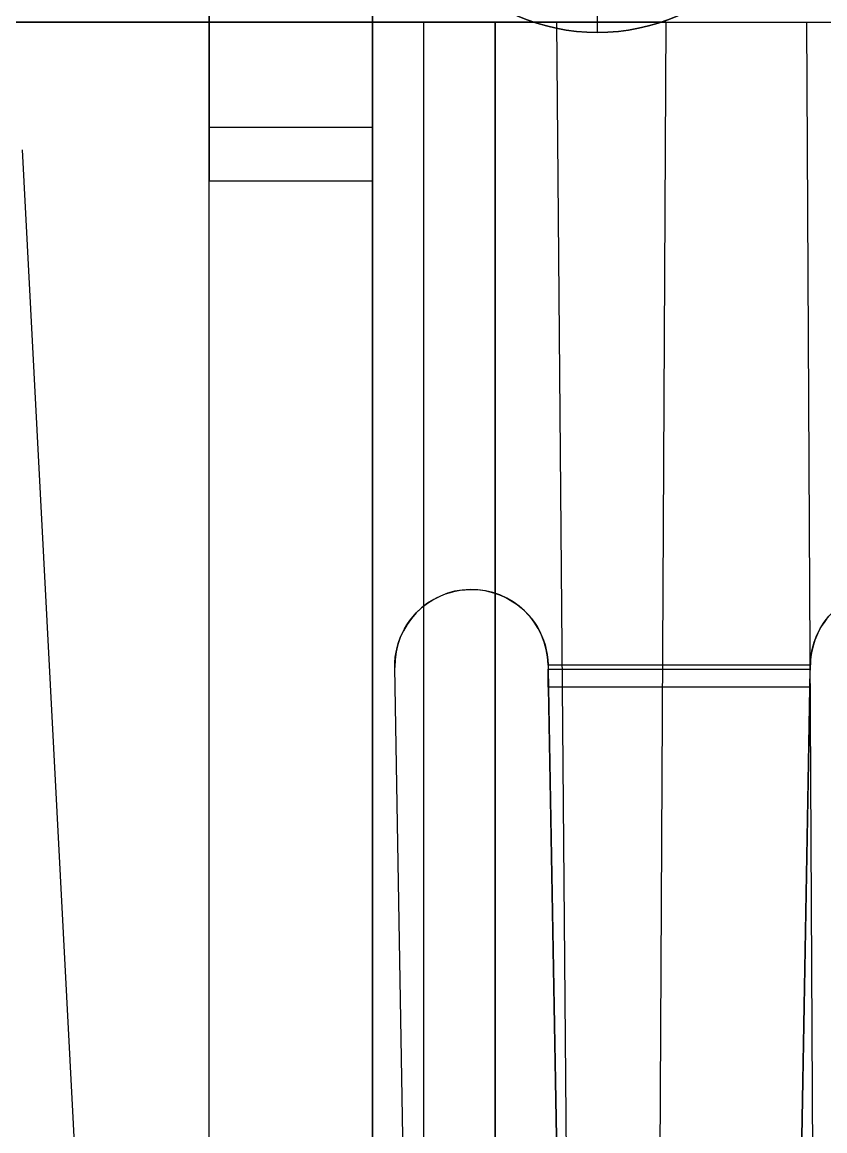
# Model space of a CAD drawing. Extents: x -4.83 to 4.83, y -5.56 to 3.84.
# Drawn here: x 1.074 to 2.645, y -2.169 to 0 of the extents above; entities that cross this region are included whole.
import ezdxf

# ---------------------------------------------------------------- set-up
doc = ezdxf.new("R2010")
doc.units = 0
doc.layers.get('0').update_dxf_attribs({"linetype": 'CONTINUOUS'})

# ---------------------------------------------------------------- blocks, each defined once
blk = doc.blocks.new('*U1')
at = {"color": 250}
for p, q in [((2.2, -0.02), (2.2, 0.0225, -0.8105)), ((2.2, -0.02), (2.2, 0.0225, -0.8105)), ((-3.11, 0, 3.48), (3.11, 0, 3.48)), ((1.76, -4.0856, 0.88), (1.76, 0, 0.88)), ((1.8594, 0, 0.9328), (1.8594, -4.0856, 0.9328)), ((2.63, -3.82, 0.4), (2.61, 0, 0.42))]:
    blk.add_line(p, q, dxfattribs=at)
at = {"color": 250, "extrusion": (0, -1, 1e-16)}
for p, q in [((-3.11, 0, 3.48), (3.11, 0, 3.48)), ((-2.61, 0, 0.42), (2.61, 0, 0.42)), ((-2, 0, 2.4603), (2, 0, 2.4603)), ((1.76, 0, 0.88), (-1.76, 0, 0.88)), ((2.3342, 0, 1.6358), (1.8594, 0, 0.9328)), ((2, 0, 2.4603), (2.1197, 0, 2.4603)), ((2.1197, 0, 2.4603), (2.3342, 0, 2.2458)), ((2.3342, 0, 2.2458), (2.3342, 0, 1.6358))]:
    blk.add_line(p, q, dxfattribs=at)
at = {"color": 250, "extrusion": (0, -0.005236, 0.999986)}
for p in [(-2.61, 0, 0.42), (2.63, -3.82, 0.4)]:
    blk.add_line(p, (2.61, 0, 0.42), dxfattribs=at)
at = {"color": 250, "extrusion": (0, -0.009019, 0.999959)}
for p, q in [((-2, 0, 2.4603), (2, 0, 2.4603)), ((2, 0, 2.4603), (2, -4.47, 2.42))]:
    blk.add_line(p, q, dxfattribs=at)
at = {"color": 250, "extrusion": (0, -1e-16, -1)}
for p, q in [((1.76, 0, 0.88), (-1.76, 0, 0.88)), ((1.76, -4.0856, 0.88), (1.76, 0, 0.88))]:
    blk.add_line(p, q, dxfattribs=at)
at = {"color": 250, "extrusion": (0.828721, 0, -0.559661)}
for p, q in [((1.8594, 0, 0.9328), (1.8594, -4.0856, 0.9328)), ((2.3342, 0, 1.6358), (1.8594, 0, 0.9328)), ((2.3111, -4.4123, 1.6016), (2.3342, 0, 1.6358))]:
    blk.add_line(p, q, dxfattribs=at)
at = {"color": 250, "extrusion": (-1, 0, 0)}
for p, q in [((2, -4.4687, 2.4213), (2, 0, 2.4603)), ((2, 0, 2.4603), (2, -4.47, 2.42))]:
    blk.add_line(p, q, dxfattribs=at)
at = {"color": 250, "extrusion": (0, -0.008727, 0.999962)}
for p, q in [((2, 0, 2.4603), (2.1197, 0, 2.4603)), ((2, -4.4687, 2.4213), (2, 0, 2.4603)), ((2.1197, 0, 2.4603), (2.1587, -4.4687, 2.4213))]:
    blk.add_line(p, q, dxfattribs=at)
at = {"color": 250, "extrusion": (0.707107, 0, 0.707107)}
for p, q in [((2.1197, 0, 2.4603), (2.3342, 0, 2.2458)), ((2.1197, 0, 2.4603), (2.1587, -4.4687, 2.4213)), ((2.3108, -4.4696, 2.2692), (2.3342, 0, 2.2458))]:
    blk.add_line(p, q, dxfattribs=at)
at = {"color": 250, "extrusion": (0.999986, -0.005236, 0)}
for p, q in [((2.3108, -4.4696, 2.2692), (2.3342, 0, 2.2458)), ((2.3111, -4.4123, 1.6016), (2.3342, 0, 1.6358)), ((2.3342, 0, 2.2458), (2.3342, 0, 1.6358))]:
    blk.add_line(p, q, dxfattribs=at)
at = {"color": 250}
blk.add_polyline3d([(2.61, 0, 0.42), (2.6125, 0, 0.42), (2.6149, 0, 0.42), (2.6174, 0, 0.4201), (2.6199, 0, 0.4201), (2.6223, 0, 0.4202), (2.6248, 0, 0.4203), (2.6273, 0, 0.4205), (2.6297, 0, 0.4206), (2.6322, 0, 0.4208), (2.6347, 0, 0.421), (2.6371, 0, 0.4212), (2.6396, 0, 0.4214), (2.642, 0, 0.4217), (2.6445, 0, 0.422), (2.6469, 0, 0.4223)], dxfattribs=at)
blk.add_polyline3d([(2.61, 0, 0.42), (2.6125, 0, 0.42), (2.6149, 0, 0.42), (2.6174, 0, 0.4201), (2.6199, 0, 0.4201), (2.6223, 0, 0.4202), (2.6248, 0, 0.4203), (2.6273, 0, 0.4205), (2.6297, 0, 0.4206), (2.6322, 0, 0.4208), (2.6347, 0, 0.421), (2.6371, 0, 0.4212), (2.6396, 0, 0.4214), (2.642, 0, 0.4217), (2.6445, 0, 0.422), (2.6469, 0, 0.4223)], dxfattribs=at)
for centre, radius, start, end in [((2.2, 0.38), 0.4, 90, 270), ((2.2, 0.38), 0.4, 270, 90), ((0.85, -2.46), 0.3, 360, 90)]:
    blk.add_arc(centre, radius, start, end, dxfattribs=at)
at = {"color": 250, "extrusion": (0, -1e-16, -1)}
for centre, radius, start, end in [((-2.2, 0.38), 0.4, 270, 90), ((-2.2, 0.38), 0.4, 90, 270), ((-0.85, -2.46), 0.3, 90, 180)]:
    blk.add_arc(centre, radius, start, end, dxfattribs=at)
at = {"color": 250, "extrusion": (0, 1, -1e-16)}
blk.add_arc((-1.76, 1), 0.12, 214.0324, 270, dxfattribs=at)
at = {"color": 250, "extrusion": (0, -1, 1e-16)}
blk.add_arc((1.76, 1), 0.12, 270, 325.9676, dxfattribs=at)
blk = doc.blocks.new('*U3')
at = {"color": 255, "extrusion": (0, -1e-16, -1)}
for p, q in [((1.0741, -0.2495, 3.5), (1.2996, -4.5521, 3.5)), ((2.1032, -1.2574, 3.5), (2.6168, -1.2574, 3.5)), ((1.86, -4.5135, 3.5), (1.8033, -1.2626, 3.5))]:
    blk.add_line(p, q, dxfattribs=at)
at = {"color": 255, "extrusion": (-0.99863, -0.052336, 0)}
for p, q in [((1.0741, -0.2495, 3.5), (1.0741, -0.2495, 3.9)), ((1.0741, -0.2495, 3.5), (1.2996, -4.5521, 3.5)), ((1.0741, -0.2495, 3.9), (1.2996, -4.5521, 3.9))]:
    blk.add_line(p, q, dxfattribs=at)
at = {"color": 255}
for p, q in [((1.0741, -0.2495, 3.5), (1.0741, -0.2495, 3.9)), ((1.0741, -0.2495, 3.9), (1.2996, -4.5521, 3.9)), ((2.1032, -1.2574, 3.5), (2.6168, -1.2574, 3.5)), ((2.1032, -1.2574, 3.9), (2.1032, -1.2574, 3.5)), ((2.1032, -1.2574, 3.9), (2.6168, -1.2574, 3.9)), ((2.1032, -1.2574, 3.9), (2.1032, -1.2574, 3.5)), ((2.1032, -1.2574, 3.9), (2.6168, -1.2574, 3.9)), ((2.6168, -1.2574, 3.5), (2.6168, -1.2574, 3.9)), ((2.6168, -1.2574, 3.5), (2.6168, -1.2574, 3.9)), ((1.8033, -1.2626, 3.9), (1.8033, -1.2626, 3.5)), ((1.86, -4.5135, 3.9), (1.8033, -1.2626, 3.9)), ((2.1037, -1.2661, 3.4996), (2.6163, -1.2661, 3.4996)), ((2.1037, -1.301, 3.8981), (2.1037, -1.2661, 3.4996)), ((2.6163, -1.301, 3.8981), (2.6163, -1.2661, 3.4996)), ((2.6163, -1.301, 3.8981), (2.1037, -1.301, 3.8981))]:
    blk.add_line(p, q, dxfattribs=at)
at = {"color": 255, "extrusion": (0.999848, 0.017452, 0)}
for p, q in [((1.86, -4.5135, 3.5), (1.8033, -1.2626, 3.5)), ((1.8033, -1.2626, 3.9), (1.8033, -1.2626, 3.5)), ((1.86, -4.5135, 3.9), (1.8033, -1.2626, 3.9))]:
    blk.add_line(p, q, dxfattribs=at)
at = {"color": 255, "extrusion": (0, 0.087156, -0.996195)}
for p, q in [((2.1037, -1.2661, 3.4996), (2.6163, -1.2661, 3.4996)), ((2.1037, -1.2661, 3.4996), (2.1421, -3.4583, 3.3078)), ((2.5779, -3.4583, 3.3078), (2.6163, -1.2661, 3.4996))]:
    blk.add_line(p, q, dxfattribs=at)
at = {"color": 255, "extrusion": (-0.999848, -0.017386, -0.001521)}
for p, q in [((2.1037, -1.301, 3.8981), (2.1037, -1.2661, 3.4996)), ((2.1037, -1.2661, 3.4996), (2.1421, -3.4583, 3.3078)), ((2.1037, -1.301, 3.8981), (2.1421, -3.4932, 3.7063))]:
    blk.add_line(p, q, dxfattribs=at)
at = {"color": 255, "extrusion": (0.999848, -0.017386, -0.001521)}
for p, q in [((2.5779, -3.4583, 3.3078), (2.6163, -1.2661, 3.4996)), ((2.6163, -1.301, 3.8981), (2.6163, -1.2661, 3.4996)), ((2.5779, -3.4932, 3.7063), (2.6163, -1.301, 3.8981))]:
    blk.add_line(p, q, dxfattribs=at)
at = {"color": 255, "extrusion": (0, -0.087156, 0.996195)}
for p, q in [((2.6163, -1.301, 3.8981), (2.1037, -1.301, 3.8981)), ((2.1037, -1.301, 3.8981), (2.1421, -3.4932, 3.7063)), ((2.5779, -3.4932, 3.7063), (2.6163, -1.301, 3.8981))]:
    blk.add_line(p, q, dxfattribs=at)
at = {"color": 255}
for points in [[(2.1032, -1.2574, 3.5), (2.1032, -1.2574, 3.5), (2.1033, -1.2575, 3.5), (2.1033, -1.2576, 3.5), (2.1033, -1.2577, 3.5), (2.1033, -1.2577, 3.5), (2.1033, -1.2578, 3.5), (2.1033, -1.2579, 3.5), (2.1033, -1.2579, 3.5), (2.1033, -1.258, 3.5), (2.1033, -1.2581, 3.5), (2.1033, -1.2581, 3.5), (2.1033, -1.2582, 3.5), (2.1033, -1.2583, 3.5), (2.1033, -1.2583, 3.5), (2.1033, -1.2584, 3.5), (2.1033, -1.2585, 3.5), (2.1033, -1.2586, 3.5), (2.1033, -1.2586, 3.5), (2.1033, -1.2587, 3.5), (2.1033, -1.2588, 3.5), (2.1033, -1.2588, 3.5), (2.1033, -1.2589, 3.5), (2.1033, -1.259, 3.5), (2.1033, -1.259, 3.5), (2.1033, -1.2591, 3.5), (2.1033, -1.2592, 3.5), (2.1033, -1.2592, 3.5), (2.1033, -1.2593, 3.5), (2.1033, -1.2594, 3.5), (2.1033, -1.2594, 3.5), (2.1033, -1.2595, 3.5), (2.1034, -1.2596, 3.5), (2.1034, -1.2596, 3.5), (2.1034, -1.2597, 3.5), (2.1034, -1.2598, 3.5), (2.1034, -1.2599, 3.5), (2.1034, -1.2599, 3.5), (2.1034, -1.26, 3.5), (2.1034, -1.2601, 3.5), (2.1034, -1.2601, 3.5), (2.1034, -1.2602, 3.5), (2.1034, -1.2603, 3.5), (2.1034, -1.2603, 3.5), (2.1034, -1.2604, 3.5), (2.1034, -1.2605, 3.5), (2.1034, -1.2605, 3.5), (2.1034, -1.2606, 3.5), (2.1034, -1.2607, 3.5), (2.1034, -1.2608, 3.4999), (2.1034, -1.2608, 3.4999), (2.1034, -1.2609, 3.4999), (2.1034, -1.261, 3.4999), (2.1034, -1.261, 3.4999), (2.1034, -1.2611, 3.4999), (2.1034, -1.2612, 3.4999), (2.1034, -1.2612, 3.4999), (2.1035, -1.2613, 3.4999), (2.1035, -1.2614, 3.4999), (2.1035, -1.2614, 3.4999), (2.1035, -1.2615, 3.4999), (2.1035, -1.2616, 3.4999), (2.1035, -1.2616, 3.4999), (2.1035, -1.2617, 3.4999), (2.1035, -1.2618, 3.4999), (2.1035, -1.2618, 3.4999), (2.1035, -1.2619, 3.4999), (2.1035, -1.262, 3.4999), (2.1035, -1.262, 3.4999), (2.1035, -1.2621, 3.4999), (2.1035, -1.2622, 3.4999), (2.1035, -1.2623, 3.4999), (2.1035, -1.2623, 3.4999), (2.1035, -1.2624, 3.4999), (2.1035, -1.2625, 3.4999), (2.1035, -1.2625, 3.4999), (2.1035, -1.2626, 3.4999), (2.1035, -1.2627, 3.4999), (2.1035, -1.2627, 3.4999), (2.1035, -1.2628, 3.4998), (2.1035, -1.2629, 3.4998), (2.1035, -1.263, 3.4998), (2.1035, -1.263, 3.4998), (2.1035, -1.2631, 3.4998), (2.1035, -1.2631, 3.4998), (2.1035, -1.2632, 3.4998), (2.1035, -1.2633, 3.4998), (2.1035, -1.2634, 3.4998), (2.1036, -1.2634, 3.4998), (2.1036, -1.2635, 3.4998), (2.1036, -1.2636, 3.4998), (2.1036, -1.2636, 3.4998), (2.1036, -1.2637, 3.4998), (2.1036, -1.2638, 3.4998), (2.1036, -1.2638, 3.4998), (2.1036, -1.2639, 3.4998), (2.1036, -1.264, 3.4998), (2.1036, -1.264, 3.4998), (2.1036, -1.2641, 3.4998), (2.1036, -1.2642, 3.4998), (2.1036, -1.2643, 3.4998), (2.1036, -1.2643, 3.4998), (2.1036, -1.2644, 3.4998), (2.1036, -1.2645, 3.4998), (2.1036, -1.2645, 3.4997), (2.1036, -1.2646, 3.4997), (2.1036, -1.2647, 3.4997), (2.1036, -1.2647, 3.4997), (2.1036, -1.2648, 3.4997), (2.1036, -1.2649, 3.4997), (2.1036, -1.2649, 3.4997), (2.1036, -1.265, 3.4997), (2.1036, -1.2651, 3.4997), (2.1037, -1.2651, 3.4997), (2.1037, -1.2652, 3.4997), (2.1037, -1.2653, 3.4997), (2.1037, -1.2653, 3.4997), (2.1037, -1.2654, 3.4997), (2.1037, -1.2655, 3.4997), (2.1037, -1.2655, 3.4997), (2.1037, -1.2656, 3.4997), (2.1037, -1.2657, 3.4996), (2.1037, -1.2658, 3.4996), (2.1037, -1.2658, 3.4996), (2.1037, -1.2659, 3.4996), (2.1037, -1.266, 3.4996), (2.1037, -1.266, 3.4996), (2.1037, -1.2661, 3.4996)], [(2.1032, -1.2574, 3.5), (2.1032, -1.2574, 3.5), (2.1033, -1.2575, 3.5), (2.1033, -1.2576, 3.5), (2.1033, -1.2577, 3.5), (2.1033, -1.2577, 3.5), (2.1033, -1.2578, 3.5), (2.1033, -1.2579, 3.5), (2.1033, -1.2579, 3.5), (2.1033, -1.258, 3.5), (2.1033, -1.2581, 3.5), (2.1033, -1.2581, 3.5), (2.1033, -1.2582, 3.5), (2.1033, -1.2583, 3.5), (2.1033, -1.2583, 3.5), (2.1033, -1.2584, 3.5), (2.1033, -1.2585, 3.5), (2.1033, -1.2586, 3.5), (2.1033, -1.2586, 3.5), (2.1033, -1.2587, 3.5), (2.1033, -1.2588, 3.5), (2.1033, -1.2588, 3.5), (2.1033, -1.2589, 3.5), (2.1033, -1.259, 3.5), (2.1033, -1.259, 3.5), (2.1033, -1.2591, 3.5), (2.1033, -1.2592, 3.5), (2.1033, -1.2592, 3.5), (2.1033, -1.2593, 3.5), (2.1033, -1.2594, 3.5), (2.1033, -1.2594, 3.5), (2.1033, -1.2595, 3.5), (2.1034, -1.2596, 3.5), (2.1034, -1.2596, 3.5), (2.1034, -1.2597, 3.5), (2.1034, -1.2598, 3.5), (2.1034, -1.2599, 3.5), (2.1034, -1.2599, 3.5), (2.1034, -1.26, 3.5), (2.1034, -1.2601, 3.5), (2.1034, -1.2601, 3.5), (2.1034, -1.2602, 3.5), (2.1034, -1.2603, 3.5), (2.1034, -1.2603, 3.5), (2.1034, -1.2604, 3.5), (2.1034, -1.2605, 3.5), (2.1034, -1.2605, 3.5), (2.1034, -1.2606, 3.5), (2.1034, -1.2607, 3.5), (2.1034, -1.2608, 3.4999), (2.1034, -1.2608, 3.4999), (2.1034, -1.2609, 3.4999), (2.1034, -1.261, 3.4999), (2.1034, -1.261, 3.4999), (2.1034, -1.2611, 3.4999), (2.1034, -1.2612, 3.4999), (2.1034, -1.2612, 3.4999), (2.1035, -1.2613, 3.4999), (2.1035, -1.2614, 3.4999), (2.1035, -1.2614, 3.4999), (2.1035, -1.2615, 3.4999), (2.1035, -1.2616, 3.4999), (2.1035, -1.2616, 3.4999), (2.1035, -1.2617, 3.4999), (2.1035, -1.2618, 3.4999), (2.1035, -1.2618, 3.4999), (2.1035, -1.2619, 3.4999), (2.1035, -1.262, 3.4999), (2.1035, -1.262, 3.4999), (2.1035, -1.2621, 3.4999), (2.1035, -1.2622, 3.4999), (2.1035, -1.2623, 3.4999), (2.1035, -1.2623, 3.4999), (2.1035, -1.2624, 3.4999), (2.1035, -1.2625, 3.4999), (2.1035, -1.2625, 3.4999), (2.1035, -1.2626, 3.4999), (2.1035, -1.2627, 3.4999), (2.1035, -1.2627, 3.4999), (2.1035, -1.2628, 3.4998), (2.1035, -1.2629, 3.4998), (2.1035, -1.263, 3.4998), (2.1035, -1.263, 3.4998), (2.1035, -1.2631, 3.4998), (2.1035, -1.2631, 3.4998), (2.1035, -1.2632, 3.4998), (2.1035, -1.2633, 3.4998), (2.1035, -1.2634, 3.4998), (2.1036, -1.2634, 3.4998), (2.1036, -1.2635, 3.4998), (2.1036, -1.2636, 3.4998), (2.1036, -1.2636, 3.4998), (2.1036, -1.2637, 3.4998), (2.1036, -1.2638, 3.4998), (2.1036, -1.2638, 3.4998), (2.1036, -1.2639, 3.4998), (2.1036, -1.264, 3.4998), (2.1036, -1.264, 3.4998), (2.1036, -1.2641, 3.4998), (2.1036, -1.2642, 3.4998), (2.1036, -1.2643, 3.4998), (2.1036, -1.2643, 3.4998), (2.1036, -1.2644, 3.4998), (2.1036, -1.2645, 3.4998), (2.1036, -1.2645, 3.4997), (2.1036, -1.2646, 3.4997), (2.1036, -1.2647, 3.4997), (2.1036, -1.2647, 3.4997), (2.1036, -1.2648, 3.4997), (2.1036, -1.2649, 3.4997), (2.1036, -1.2649, 3.4997), (2.1036, -1.265, 3.4997), (2.1036, -1.2651, 3.4997), (2.1037, -1.2651, 3.4997), (2.1037, -1.2652, 3.4997), (2.1037, -1.2653, 3.4997), (2.1037, -1.2653, 3.4997), (2.1037, -1.2654, 3.4997), (2.1037, -1.2655, 3.4997), (2.1037, -1.2655, 3.4997), (2.1037, -1.2656, 3.4997), (2.1037, -1.2657, 3.4996), (2.1037, -1.2658, 3.4996), (2.1037, -1.2658, 3.4996), (2.1037, -1.2659, 3.4996), (2.1037, -1.266, 3.4996), (2.1037, -1.266, 3.4996), (2.1037, -1.2661, 3.4996)], [(2.1032, -1.2574, 3.9), (2.1032, -1.2577, 3.9), (2.1033, -1.2581, 3.9), (2.1033, -1.2584, 3.9), (2.1033, -1.2588, 3.9), (2.1033, -1.2591, 3.9), (2.1033, -1.2594, 3.9), (2.1033, -1.2598, 3.9), (2.1033, -1.2601, 3.9), (2.1033, -1.2605, 3.9), (2.1033, -1.2608, 3.9), (2.1033, -1.2612, 3.9), (2.1033, -1.2615, 3.9), (2.1033, -1.2618, 3.9), (2.1033, -1.2622, 3.9), (2.1033, -1.2625, 3.9), (2.1033, -1.2629, 3.9), (2.1033, -1.2632, 3.9), (2.1033, -1.2636, 3.9), (2.1033, -1.2639, 3.9), (2.1033, -1.2643, 3.9), (2.1033, -1.2646, 3.9), (2.1033, -1.2649, 3.8999), (2.1033, -1.2653, 3.8999), (2.1033, -1.2656, 3.8999), (2.1033, -1.266, 3.8999), (2.1033, -1.2663, 3.8999), (2.1033, -1.2667, 3.8999), (2.1033, -1.267, 3.8999), (2.1033, -1.2673, 3.8999), (2.1033, -1.2677, 3.8999), (2.1033, -1.268, 3.8999), (2.1034, -1.2684, 3.8999), (2.1034, -1.2687, 3.8999), (2.1034, -1.2691, 3.8999), (2.1034, -1.2694, 3.8999), (2.1034, -1.2697, 3.8998), (2.1034, -1.2701, 3.8998), (2.1034, -1.2704, 3.8998), (2.1034, -1.2708, 3.8998), (2.1034, -1.2711, 3.8998), (2.1034, -1.2715, 3.8998), (2.1034, -1.2718, 3.8998), (2.1034, -1.2721, 3.8998), (2.1034, -1.2725, 3.8998), (2.1034, -1.2728, 3.8998), (2.1034, -1.2732, 3.8998), (2.1034, -1.2735, 3.8997), (2.1034, -1.2739, 3.8997), (2.1034, -1.2742, 3.8997), (2.1034, -1.2746, 3.8997), (2.1034, -1.2749, 3.8997), (2.1034, -1.2752, 3.8997), (2.1034, -1.2756, 3.8997), (2.1034, -1.2759, 3.8997), (2.1034, -1.2763, 3.8996), (2.1034, -1.2766, 3.8996), (2.1035, -1.277, 3.8996), (2.1035, -1.2773, 3.8996), (2.1035, -1.2776, 3.8996), (2.1035, -1.278, 3.8996), (2.1035, -1.2783, 3.8996), (2.1035, -1.2787, 3.8996), (2.1035, -1.279, 3.8995), (2.1035, -1.2794, 3.8995), (2.1035, -1.2797, 3.8995), (2.1035, -1.28, 3.8995), (2.1035, -1.2804, 3.8995), (2.1035, -1.2807, 3.8994), (2.1035, -1.2811, 3.8994), (2.1035, -1.2814, 3.8994), (2.1035, -1.2818, 3.8994), (2.1035, -1.2821, 3.8994), (2.1035, -1.2825, 3.8994), (2.1035, -1.2828, 3.8994), (2.1035, -1.2831, 3.8993), (2.1035, -1.2835, 3.8993), (2.1035, -1.2838, 3.8993), (2.1035, -1.2842, 3.8993), (2.1035, -1.2845, 3.8993), (2.1035, -1.2849, 3.8992), (2.1035, -1.2852, 3.8992), (2.1035, -1.2855, 3.8992), (2.1035, -1.2859, 3.8992), (2.1035, -1.2862, 3.8992), (2.1035, -1.2866, 3.8992), (2.1035, -1.2869, 3.8991), (2.1035, -1.2873, 3.8991), (2.1036, -1.2876, 3.8991), (2.1036, -1.2879, 3.8991), (2.1036, -1.2883, 3.899), (2.1036, -1.2886, 3.899), (2.1036, -1.289, 3.899), (2.1036, -1.2893, 3.899), (2.1036, -1.2897, 3.899), (2.1036, -1.29, 3.8989), (2.1036, -1.2903, 3.8989), (2.1036, -1.2907, 3.8989), (2.1036, -1.291, 3.8989), (2.1036, -1.2914, 3.8988), (2.1036, -1.2917, 3.8988), (2.1036, -1.292, 3.8988), (2.1036, -1.2924, 3.8988), (2.1036, -1.2927, 3.8988), (2.1036, -1.2931, 3.8987), (2.1036, -1.2934, 3.8987), (2.1036, -1.2938, 3.8987), (2.1036, -1.2941, 3.8986), (2.1036, -1.2945, 3.8986), (2.1036, -1.2948, 3.8986), (2.1036, -1.2951, 3.8986), (2.1036, -1.2955, 3.8986), (2.1036, -1.2958, 3.8985), (2.1037, -1.2962, 3.8985), (2.1037, -1.2965, 3.8985), (2.1037, -1.2969, 3.8984), (2.1037, -1.2972, 3.8984), (2.1037, -1.2975, 3.8984), (2.1037, -1.2979, 3.8984), (2.1037, -1.2982, 3.8983), (2.1037, -1.2986, 3.8983), (2.1037, -1.2989, 3.8983), (2.1037, -1.2993, 3.8982), (2.1037, -1.2996, 3.8982), (2.1037, -1.2999, 3.8982), (2.1037, -1.3003, 3.8982), (2.1037, -1.3006, 3.8981), (2.1037, -1.301, 3.8981)], [(2.1032, -1.2574, 3.9), (2.1032, -1.2577, 3.9), (2.1033, -1.2581, 3.9), (2.1033, -1.2584, 3.9), (2.1033, -1.2588, 3.9), (2.1033, -1.2591, 3.9), (2.1033, -1.2594, 3.9), (2.1033, -1.2598, 3.9), (2.1033, -1.2601, 3.9), (2.1033, -1.2605, 3.9), (2.1033, -1.2608, 3.9), (2.1033, -1.2612, 3.9), (2.1033, -1.2615, 3.9), (2.1033, -1.2618, 3.9), (2.1033, -1.2622, 3.9), (2.1033, -1.2625, 3.9), (2.1033, -1.2629, 3.9), (2.1033, -1.2632, 3.9), (2.1033, -1.2636, 3.9), (2.1033, -1.2639, 3.9), (2.1033, -1.2643, 3.9), (2.1033, -1.2646, 3.9), (2.1033, -1.2649, 3.8999), (2.1033, -1.2653, 3.8999), (2.1033, -1.2656, 3.8999), (2.1033, -1.266, 3.8999), (2.1033, -1.2663, 3.8999), (2.1033, -1.2667, 3.8999), (2.1033, -1.267, 3.8999), (2.1033, -1.2673, 3.8999), (2.1033, -1.2677, 3.8999), (2.1033, -1.268, 3.8999), (2.1034, -1.2684, 3.8999), (2.1034, -1.2687, 3.8999), (2.1034, -1.2691, 3.8999), (2.1034, -1.2694, 3.8999), (2.1034, -1.2697, 3.8998), (2.1034, -1.2701, 3.8998), (2.1034, -1.2704, 3.8998), (2.1034, -1.2708, 3.8998), (2.1034, -1.2711, 3.8998), (2.1034, -1.2715, 3.8998), (2.1034, -1.2718, 3.8998), (2.1034, -1.2721, 3.8998), (2.1034, -1.2725, 3.8998), (2.1034, -1.2728, 3.8998), (2.1034, -1.2732, 3.8998), (2.1034, -1.2735, 3.8997), (2.1034, -1.2739, 3.8997), (2.1034, -1.2742, 3.8997), (2.1034, -1.2746, 3.8997), (2.1034, -1.2749, 3.8997), (2.1034, -1.2752, 3.8997), (2.1034, -1.2756, 3.8997), (2.1034, -1.2759, 3.8997), (2.1034, -1.2763, 3.8996), (2.1034, -1.2766, 3.8996), (2.1035, -1.277, 3.8996), (2.1035, -1.2773, 3.8996), (2.1035, -1.2776, 3.8996), (2.1035, -1.278, 3.8996), (2.1035, -1.2783, 3.8996), (2.1035, -1.2787, 3.8996), (2.1035, -1.279, 3.8995), (2.1035, -1.2794, 3.8995), (2.1035, -1.2797, 3.8995), (2.1035, -1.28, 3.8995), (2.1035, -1.2804, 3.8995), (2.1035, -1.2807, 3.8994), (2.1035, -1.2811, 3.8994), (2.1035, -1.2814, 3.8994), (2.1035, -1.2818, 3.8994), (2.1035, -1.2821, 3.8994), (2.1035, -1.2825, 3.8994), (2.1035, -1.2828, 3.8994), (2.1035, -1.2831, 3.8993), (2.1035, -1.2835, 3.8993), (2.1035, -1.2838, 3.8993), (2.1035, -1.2842, 3.8993), (2.1035, -1.2845, 3.8993), (2.1035, -1.2849, 3.8992), (2.1035, -1.2852, 3.8992), (2.1035, -1.2855, 3.8992), (2.1035, -1.2859, 3.8992), (2.1035, -1.2862, 3.8992), (2.1035, -1.2866, 3.8992), (2.1035, -1.2869, 3.8991), (2.1035, -1.2873, 3.8991), (2.1036, -1.2876, 3.8991), (2.1036, -1.2879, 3.8991), (2.1036, -1.2883, 3.899), (2.1036, -1.2886, 3.899), (2.1036, -1.289, 3.899), (2.1036, -1.2893, 3.899), (2.1036, -1.2897, 3.899), (2.1036, -1.29, 3.8989), (2.1036, -1.2903, 3.8989), (2.1036, -1.2907, 3.8989), (2.1036, -1.291, 3.8989), (2.1036, -1.2914, 3.8988), (2.1036, -1.2917, 3.8988), (2.1036, -1.292, 3.8988), (2.1036, -1.2924, 3.8988), (2.1036, -1.2927, 3.8988), (2.1036, -1.2931, 3.8987), (2.1036, -1.2934, 3.8987), (2.1036, -1.2938, 3.8987), (2.1036, -1.2941, 3.8986), (2.1036, -1.2945, 3.8986), (2.1036, -1.2948, 3.8986), (2.1036, -1.2951, 3.8986), (2.1036, -1.2955, 3.8986), (2.1036, -1.2958, 3.8985), (2.1037, -1.2962, 3.8985), (2.1037, -1.2965, 3.8985), (2.1037, -1.2969, 3.8984), (2.1037, -1.2972, 3.8984), (2.1037, -1.2975, 3.8984), (2.1037, -1.2979, 3.8984), (2.1037, -1.2982, 3.8983), (2.1037, -1.2986, 3.8983), (2.1037, -1.2989, 3.8983), (2.1037, -1.2993, 3.8982), (2.1037, -1.2996, 3.8982), (2.1037, -1.2999, 3.8982), (2.1037, -1.3003, 3.8982), (2.1037, -1.3006, 3.8981), (2.1037, -1.301, 3.8981)], [(2.6163, -1.2661, 3.4996), (2.6163, -1.266, 3.4996), (2.6163, -1.266, 3.4996), (2.6163, -1.2659, 3.4996), (2.6163, -1.2658, 3.4996), (2.6163, -1.2658, 3.4996), (2.6163, -1.2657, 3.4996), (2.6163, -1.2656, 3.4997), (2.6163, -1.2655, 3.4997), (2.6163, -1.2655, 3.4997), (2.6163, -1.2654, 3.4997), (2.6163, -1.2653, 3.4997), (2.6164, -1.2653, 3.4997), (2.6164, -1.2652, 3.4997), (2.6164, -1.2651, 3.4997), (2.6164, -1.2651, 3.4997), (2.6164, -1.265, 3.4997), (2.6164, -1.2649, 3.4997), (2.6164, -1.2649, 3.4997), (2.6164, -1.2648, 3.4997), (2.6164, -1.2647, 3.4997), (2.6164, -1.2647, 3.4997), (2.6164, -1.2646, 3.4997), (2.6164, -1.2645, 3.4997), (2.6164, -1.2645, 3.4998), (2.6164, -1.2644, 3.4998), (2.6164, -1.2643, 3.4998), (2.6164, -1.2643, 3.4998), (2.6164, -1.2642, 3.4998), (2.6164, -1.2641, 3.4998), (2.6164, -1.264, 3.4998), (2.6164, -1.264, 3.4998), (2.6164, -1.2639, 3.4998), (2.6164, -1.2638, 3.4998), (2.6164, -1.2638, 3.4998), (2.6164, -1.2637, 3.4998), (2.6164, -1.2636, 3.4998), (2.6164, -1.2636, 3.4998), (2.6164, -1.2635, 3.4998), (2.6164, -1.2634, 3.4998), (2.6164, -1.2634, 3.4998), (2.6164, -1.2633, 3.4998), (2.6164, -1.2632, 3.4998), (2.6165, -1.2631, 3.4998), (2.6165, -1.2631, 3.4998), (2.6165, -1.263, 3.4998), (2.6165, -1.263, 3.4998), (2.6165, -1.2629, 3.4998), (2.6165, -1.2628, 3.4998), (2.6165, -1.2627, 3.4999), (2.6165, -1.2627, 3.4999), (2.6165, -1.2626, 3.4999), (2.6165, -1.2625, 3.4999), (2.6165, -1.2625, 3.4999), (2.6165, -1.2624, 3.4999), (2.6165, -1.2623, 3.4999), (2.6165, -1.2623, 3.4999), (2.6165, -1.2622, 3.4999), (2.6165, -1.2621, 3.4999), (2.6165, -1.262, 3.4999), (2.6165, -1.262, 3.4999), (2.6165, -1.2619, 3.4999), (2.6165, -1.2618, 3.4999), (2.6165, -1.2618, 3.4999), (2.6165, -1.2617, 3.4999), (2.6165, -1.2616, 3.4999), (2.6165, -1.2616, 3.4999), (2.6165, -1.2615, 3.4999), (2.6166, -1.2614, 3.4999), (2.6166, -1.2614, 3.4999), (2.6166, -1.2613, 3.4999), (2.6166, -1.2612, 3.4999), (2.6166, -1.2612, 3.4999), (2.6166, -1.2611, 3.4999), (2.6166, -1.261, 3.4999), (2.6166, -1.261, 3.4999), (2.6166, -1.2609, 3.4999), (2.6166, -1.2608, 3.4999), (2.6166, -1.2608, 3.4999), (2.6166, -1.2607, 3.5), (2.6166, -1.2606, 3.5), (2.6166, -1.2605, 3.5), (2.6166, -1.2605, 3.5), (2.6166, -1.2604, 3.5), (2.6166, -1.2603, 3.5), (2.6166, -1.2603, 3.5), (2.6166, -1.2602, 3.5), (2.6166, -1.2601, 3.5), (2.6166, -1.2601, 3.5), (2.6166, -1.26, 3.5), (2.6166, -1.2599, 3.5), (2.6166, -1.2599, 3.5), (2.6166, -1.2598, 3.5), (2.6166, -1.2597, 3.5), (2.6166, -1.2596, 3.5), (2.6166, -1.2596, 3.5), (2.6166, -1.2595, 3.5), (2.6166, -1.2594, 3.5), (2.6167, -1.2594, 3.5), (2.6167, -1.2593, 3.5), (2.6167, -1.2592, 3.5), (2.6167, -1.2592, 3.5), (2.6167, -1.2591, 3.5), (2.6167, -1.259, 3.5), (2.6167, -1.259, 3.5), (2.6167, -1.2589, 3.5), (2.6167, -1.2588, 3.5), (2.6167, -1.2588, 3.5), (2.6167, -1.2587, 3.5), (2.6167, -1.2586, 3.5), (2.6167, -1.2586, 3.5), (2.6167, -1.2585, 3.5), (2.6167, -1.2584, 3.5), (2.6167, -1.2583, 3.5), (2.6167, -1.2583, 3.5), (2.6167, -1.2582, 3.5), (2.6167, -1.2581, 3.5), (2.6167, -1.2581, 3.5), (2.6167, -1.258, 3.5), (2.6167, -1.2579, 3.5), (2.6167, -1.2579, 3.5), (2.6167, -1.2578, 3.5), (2.6167, -1.2577, 3.5), (2.6168, -1.2577, 3.5), (2.6168, -1.2576, 3.5), (2.6168, -1.2575, 3.5), (2.6168, -1.2574, 3.5), (2.6168, -1.2574, 3.5)], [(2.6163, -1.2661, 3.4996), (2.6163, -1.266, 3.4996), (2.6163, -1.266, 3.4996), (2.6163, -1.2659, 3.4996), (2.6163, -1.2658, 3.4996), (2.6163, -1.2658, 3.4996), (2.6163, -1.2657, 3.4996), (2.6163, -1.2656, 3.4997), (2.6163, -1.2655, 3.4997), (2.6163, -1.2655, 3.4997), (2.6163, -1.2654, 3.4997), (2.6163, -1.2653, 3.4997), (2.6164, -1.2653, 3.4997), (2.6164, -1.2652, 3.4997), (2.6164, -1.2651, 3.4997), (2.6164, -1.2651, 3.4997), (2.6164, -1.265, 3.4997), (2.6164, -1.2649, 3.4997), (2.6164, -1.2649, 3.4997), (2.6164, -1.2648, 3.4997), (2.6164, -1.2647, 3.4997), (2.6164, -1.2647, 3.4997), (2.6164, -1.2646, 3.4997), (2.6164, -1.2645, 3.4997), (2.6164, -1.2645, 3.4998), (2.6164, -1.2644, 3.4998), (2.6164, -1.2643, 3.4998), (2.6164, -1.2643, 3.4998), (2.6164, -1.2642, 3.4998), (2.6164, -1.2641, 3.4998), (2.6164, -1.264, 3.4998), (2.6164, -1.264, 3.4998), (2.6164, -1.2639, 3.4998), (2.6164, -1.2638, 3.4998), (2.6164, -1.2638, 3.4998), (2.6164, -1.2637, 3.4998), (2.6164, -1.2636, 3.4998), (2.6164, -1.2636, 3.4998), (2.6164, -1.2635, 3.4998), (2.6164, -1.2634, 3.4998), (2.6164, -1.2634, 3.4998), (2.6164, -1.2633, 3.4998), (2.6164, -1.2632, 3.4998), (2.6165, -1.2631, 3.4998), (2.6165, -1.2631, 3.4998), (2.6165, -1.263, 3.4998), (2.6165, -1.263, 3.4998), (2.6165, -1.2629, 3.4998), (2.6165, -1.2628, 3.4998), (2.6165, -1.2627, 3.4999), (2.6165, -1.2627, 3.4999), (2.6165, -1.2626, 3.4999), (2.6165, -1.2625, 3.4999), (2.6165, -1.2625, 3.4999), (2.6165, -1.2624, 3.4999), (2.6165, -1.2623, 3.4999), (2.6165, -1.2623, 3.4999), (2.6165, -1.2622, 3.4999), (2.6165, -1.2621, 3.4999), (2.6165, -1.262, 3.4999), (2.6165, -1.262, 3.4999), (2.6165, -1.2619, 3.4999), (2.6165, -1.2618, 3.4999), (2.6165, -1.2618, 3.4999), (2.6165, -1.2617, 3.4999), (2.6165, -1.2616, 3.4999), (2.6165, -1.2616, 3.4999), (2.6165, -1.2615, 3.4999), (2.6166, -1.2614, 3.4999), (2.6166, -1.2614, 3.4999), (2.6166, -1.2613, 3.4999), (2.6166, -1.2612, 3.4999), (2.6166, -1.2612, 3.4999), (2.6166, -1.2611, 3.4999), (2.6166, -1.261, 3.4999), (2.6166, -1.261, 3.4999), (2.6166, -1.2609, 3.4999), (2.6166, -1.2608, 3.4999), (2.6166, -1.2608, 3.4999), (2.6166, -1.2607, 3.5), (2.6166, -1.2606, 3.5), (2.6166, -1.2605, 3.5), (2.6166, -1.2605, 3.5), (2.6166, -1.2604, 3.5), (2.6166, -1.2603, 3.5), (2.6166, -1.2603, 3.5), (2.6166, -1.2602, 3.5), (2.6166, -1.2601, 3.5), (2.6166, -1.2601, 3.5), (2.6166, -1.26, 3.5), (2.6166, -1.2599, 3.5), (2.6166, -1.2599, 3.5), (2.6166, -1.2598, 3.5), (2.6166, -1.2597, 3.5), (2.6166, -1.2596, 3.5), (2.6166, -1.2596, 3.5), (2.6166, -1.2595, 3.5), (2.6166, -1.2594, 3.5), (2.6167, -1.2594, 3.5), (2.6167, -1.2593, 3.5), (2.6167, -1.2592, 3.5), (2.6167, -1.2592, 3.5), (2.6167, -1.2591, 3.5), (2.6167, -1.259, 3.5), (2.6167, -1.259, 3.5), (2.6167, -1.2589, 3.5), (2.6167, -1.2588, 3.5), (2.6167, -1.2588, 3.5), (2.6167, -1.2587, 3.5), (2.6167, -1.2586, 3.5), (2.6167, -1.2586, 3.5), (2.6167, -1.2585, 3.5), (2.6167, -1.2584, 3.5), (2.6167, -1.2583, 3.5), (2.6167, -1.2583, 3.5), (2.6167, -1.2582, 3.5), (2.6167, -1.2581, 3.5), (2.6167, -1.2581, 3.5), (2.6167, -1.258, 3.5), (2.6167, -1.2579, 3.5), (2.6167, -1.2579, 3.5), (2.6167, -1.2578, 3.5), (2.6167, -1.2577, 3.5), (2.6168, -1.2577, 3.5), (2.6168, -1.2576, 3.5), (2.6168, -1.2575, 3.5), (2.6168, -1.2574, 3.5), (2.6168, -1.2574, 3.5)], [(2.6163, -1.301, 3.8981), (2.6163, -1.3006, 3.8981), (2.6163, -1.3003, 3.8982), (2.6163, -1.2999, 3.8982), (2.6163, -1.2996, 3.8982), (2.6163, -1.2993, 3.8982), (2.6163, -1.2989, 3.8983), (2.6163, -1.2986, 3.8983), (2.6163, -1.2982, 3.8983), (2.6163, -1.2979, 3.8984), (2.6163, -1.2975, 3.8984), (2.6163, -1.2972, 3.8984), (2.6164, -1.2969, 3.8984), (2.6164, -1.2965, 3.8985), (2.6164, -1.2962, 3.8985), (2.6164, -1.2958, 3.8985), (2.6164, -1.2955, 3.8986), (2.6164, -1.2951, 3.8986), (2.6164, -1.2948, 3.8986), (2.6164, -1.2945, 3.8986), (2.6164, -1.2941, 3.8986), (2.6164, -1.2938, 3.8987), (2.6164, -1.2934, 3.8987), (2.6164, -1.2931, 3.8987), (2.6164, -1.2927, 3.8988), (2.6164, -1.2924, 3.8988), (2.6164, -1.292, 3.8988), (2.6164, -1.2917, 3.8988), (2.6164, -1.2914, 3.8988), (2.6164, -1.291, 3.8989), (2.6164, -1.2907, 3.8989), (2.6164, -1.2903, 3.8989), (2.6164, -1.29, 3.8989), (2.6164, -1.2897, 3.899), (2.6164, -1.2893, 3.899), (2.6164, -1.289, 3.899), (2.6164, -1.2886, 3.899), (2.6164, -1.2883, 3.899), (2.6164, -1.2879, 3.8991), (2.6164, -1.2876, 3.8991), (2.6164, -1.2873, 3.8991), (2.6164, -1.2869, 3.8991), (2.6164, -1.2866, 3.8992), (2.6165, -1.2862, 3.8992), (2.6165, -1.2859, 3.8992), (2.6165, -1.2855, 3.8992), (2.6165, -1.2852, 3.8992), (2.6165, -1.2849, 3.8992), (2.6165, -1.2845, 3.8993), (2.6165, -1.2842, 3.8993), (2.6165, -1.2838, 3.8993), (2.6165, -1.2835, 3.8993), (2.6165, -1.2831, 3.8993), (2.6165, -1.2828, 3.8994), (2.6165, -1.2825, 3.8994), (2.6165, -1.2821, 3.8994), (2.6165, -1.2818, 3.8994), (2.6165, -1.2814, 3.8994), (2.6165, -1.2811, 3.8994), (2.6165, -1.2807, 3.8994), (2.6165, -1.2804, 3.8995), (2.6165, -1.28, 3.8995), (2.6165, -1.2797, 3.8995), (2.6165, -1.2794, 3.8995), (2.6165, -1.279, 3.8995), (2.6165, -1.2787, 3.8996), (2.6165, -1.2783, 3.8996), (2.6165, -1.278, 3.8996), (2.6166, -1.2776, 3.8996), (2.6166, -1.2773, 3.8996), (2.6166, -1.277, 3.8996), (2.6166, -1.2766, 3.8996), (2.6166, -1.2763, 3.8996), (2.6166, -1.2759, 3.8997), (2.6166, -1.2756, 3.8997), (2.6166, -1.2752, 3.8997), (2.6166, -1.2749, 3.8997), (2.6166, -1.2746, 3.8997), (2.6166, -1.2742, 3.8997), (2.6166, -1.2739, 3.8997), (2.6166, -1.2735, 3.8997), (2.6166, -1.2732, 3.8998), (2.6166, -1.2728, 3.8998), (2.6166, -1.2725, 3.8998), (2.6166, -1.2721, 3.8998), (2.6166, -1.2718, 3.8998), (2.6166, -1.2715, 3.8998), (2.6166, -1.2711, 3.8998), (2.6166, -1.2708, 3.8998), (2.6166, -1.2704, 3.8998), (2.6166, -1.2701, 3.8998), (2.6166, -1.2697, 3.8998), (2.6166, -1.2694, 3.8999), (2.6166, -1.2691, 3.8999), (2.6166, -1.2687, 3.8999), (2.6166, -1.2684, 3.8999), (2.6166, -1.268, 3.8999), (2.6166, -1.2677, 3.8999), (2.6167, -1.2673, 3.8999), (2.6167, -1.267, 3.8999), (2.6167, -1.2667, 3.8999), (2.6167, -1.2663, 3.8999), (2.6167, -1.266, 3.8999), (2.6167, -1.2656, 3.8999), (2.6167, -1.2653, 3.8999), (2.6167, -1.2649, 3.8999), (2.6167, -1.2646, 3.9), (2.6167, -1.2643, 3.9), (2.6167, -1.2639, 3.9), (2.6167, -1.2636, 3.9), (2.6167, -1.2632, 3.9), (2.6167, -1.2629, 3.9), (2.6167, -1.2625, 3.9), (2.6167, -1.2622, 3.9), (2.6167, -1.2618, 3.9), (2.6167, -1.2615, 3.9), (2.6167, -1.2612, 3.9), (2.6167, -1.2608, 3.9), (2.6167, -1.2605, 3.9), (2.6167, -1.2601, 3.9), (2.6167, -1.2598, 3.9), (2.6167, -1.2594, 3.9), (2.6167, -1.2591, 3.9), (2.6168, -1.2588, 3.9), (2.6168, -1.2584, 3.9), (2.6168, -1.2581, 3.9), (2.6168, -1.2577, 3.9), (2.6168, -1.2574, 3.9)], [(2.6163, -1.301, 3.8981), (2.6163, -1.3006, 3.8981), (2.6163, -1.3003, 3.8982), (2.6163, -1.2999, 3.8982), (2.6163, -1.2996, 3.8982), (2.6163, -1.2993, 3.8982), (2.6163, -1.2989, 3.8983), (2.6163, -1.2986, 3.8983), (2.6163, -1.2982, 3.8983), (2.6163, -1.2979, 3.8984), (2.6163, -1.2975, 3.8984), (2.6163, -1.2972, 3.8984), (2.6164, -1.2969, 3.8984), (2.6164, -1.2965, 3.8985), (2.6164, -1.2962, 3.8985), (2.6164, -1.2958, 3.8985), (2.6164, -1.2955, 3.8986), (2.6164, -1.2951, 3.8986), (2.6164, -1.2948, 3.8986), (2.6164, -1.2945, 3.8986), (2.6164, -1.2941, 3.8986), (2.6164, -1.2938, 3.8987), (2.6164, -1.2934, 3.8987), (2.6164, -1.2931, 3.8987), (2.6164, -1.2927, 3.8988), (2.6164, -1.2924, 3.8988), (2.6164, -1.292, 3.8988), (2.6164, -1.2917, 3.8988), (2.6164, -1.2914, 3.8988), (2.6164, -1.291, 3.8989), (2.6164, -1.2907, 3.8989), (2.6164, -1.2903, 3.8989), (2.6164, -1.29, 3.8989), (2.6164, -1.2897, 3.899), (2.6164, -1.2893, 3.899), (2.6164, -1.289, 3.899), (2.6164, -1.2886, 3.899), (2.6164, -1.2883, 3.899), (2.6164, -1.2879, 3.8991), (2.6164, -1.2876, 3.8991), (2.6164, -1.2873, 3.8991), (2.6164, -1.2869, 3.8991), (2.6164, -1.2866, 3.8992), (2.6165, -1.2862, 3.8992), (2.6165, -1.2859, 3.8992), (2.6165, -1.2855, 3.8992), (2.6165, -1.2852, 3.8992), (2.6165, -1.2849, 3.8992), (2.6165, -1.2845, 3.8993), (2.6165, -1.2842, 3.8993), (2.6165, -1.2838, 3.8993), (2.6165, -1.2835, 3.8993), (2.6165, -1.2831, 3.8993), (2.6165, -1.2828, 3.8994), (2.6165, -1.2825, 3.8994), (2.6165, -1.2821, 3.8994), (2.6165, -1.2818, 3.8994), (2.6165, -1.2814, 3.8994), (2.6165, -1.2811, 3.8994), (2.6165, -1.2807, 3.8994), (2.6165, -1.2804, 3.8995), (2.6165, -1.28, 3.8995), (2.6165, -1.2797, 3.8995), (2.6165, -1.2794, 3.8995), (2.6165, -1.279, 3.8995), (2.6165, -1.2787, 3.8996), (2.6165, -1.2783, 3.8996), (2.6165, -1.278, 3.8996), (2.6166, -1.2776, 3.8996), (2.6166, -1.2773, 3.8996), (2.6166, -1.277, 3.8996), (2.6166, -1.2766, 3.8996), (2.6166, -1.2763, 3.8996), (2.6166, -1.2759, 3.8997), (2.6166, -1.2756, 3.8997), (2.6166, -1.2752, 3.8997), (2.6166, -1.2749, 3.8997), (2.6166, -1.2746, 3.8997), (2.6166, -1.2742, 3.8997), (2.6166, -1.2739, 3.8997), (2.6166, -1.2735, 3.8997), (2.6166, -1.2732, 3.8998), (2.6166, -1.2728, 3.8998), (2.6166, -1.2725, 3.8998), (2.6166, -1.2721, 3.8998), (2.6166, -1.2718, 3.8998), (2.6166, -1.2715, 3.8998), (2.6166, -1.2711, 3.8998), (2.6166, -1.2708, 3.8998), (2.6166, -1.2704, 3.8998), (2.6166, -1.2701, 3.8998), (2.6166, -1.2697, 3.8998), (2.6166, -1.2694, 3.8999), (2.6166, -1.2691, 3.8999), (2.6166, -1.2687, 3.8999), (2.6166, -1.2684, 3.8999), (2.6166, -1.268, 3.8999), (2.6166, -1.2677, 3.8999), (2.6167, -1.2673, 3.8999), (2.6167, -1.267, 3.8999), (2.6167, -1.2667, 3.8999), (2.6167, -1.2663, 3.8999), (2.6167, -1.266, 3.8999), (2.6167, -1.2656, 3.8999), (2.6167, -1.2653, 3.8999), (2.6167, -1.2649, 3.8999), (2.6167, -1.2646, 3.9), (2.6167, -1.2643, 3.9), (2.6167, -1.2639, 3.9), (2.6167, -1.2636, 3.9), (2.6167, -1.2632, 3.9), (2.6167, -1.2629, 3.9), (2.6167, -1.2625, 3.9), (2.6167, -1.2622, 3.9), (2.6167, -1.2618, 3.9), (2.6167, -1.2615, 3.9), (2.6167, -1.2612, 3.9), (2.6167, -1.2608, 3.9), (2.6167, -1.2605, 3.9), (2.6167, -1.2601, 3.9), (2.6167, -1.2598, 3.9), (2.6167, -1.2594, 3.9), (2.6167, -1.2591, 3.9), (2.6168, -1.2588, 3.9), (2.6168, -1.2584, 3.9), (2.6168, -1.2581, 3.9), (2.6168, -1.2577, 3.9), (2.6168, -1.2574, 3.9)]]:
    blk.add_polyline3d(points, dxfattribs=at)
at = {"color": 255, "extrusion": (-2.9e-15, -1e-16, -1)}
for centre, start, end in [((-1.9533, -1.26, -3.5), 359, 179), ((-1.9533, -1.26, -3.5), 359, 179), ((-2.7667, -1.26, -3.5), 1, 181), ((-2.7667, -1.26, -3.5), 1, 181)]:
    blk.add_arc(centre, 0.15, start, end, dxfattribs=at)
at = {"color": 255, "extrusion": (0, -1e-16, -1)}
for centre, start, end in [((-1.9533, -1.26, -3.9), 359, 179), ((-2.7667, -1.26, -3.9), 1, 181)]:
    blk.add_arc(centre, 0.15, start, end, dxfattribs=at)
at = {"color": 255}
for centre, start, end in [((1.9533, -1.26, 3.9), 1, 181), ((2.7667, -1.26, 3.9), 359, 179)]:
    blk.add_arc(centre, 0.15, start, end, dxfattribs=at)
blk = doc.blocks.new('*U7')
for p, q in [((1.44, -0.2052, 1.7574), (1.76, -0.2052, 1.7574)), ((1.76, -0.3109, 1.5308), (1.44, -0.3109, 1.5308))]:
    blk.add_line(p, q)
at = {"extrusion": (3.57607e-09, 0.422618, 0.906308)}
for p, q in [((1.44, -2.471, 2.8139), (1.44, -0.2052, 1.7574)), ((1.44, -0.2052, 1.7574), (1.76, -0.2052, 1.7574)), ((1.76, -2.471, 2.8139), (1.76, -0.2052, 1.7574))]:
    blk.add_line(p, q, dxfattribs=at)
at = {"extrusion": (-1, 8.7142e-09, -1.17738e-10)}
for p, q in [((1.44, -2.471, 2.8139), (1.44, -0.2052, 1.7574)), ((1.44, -0.3109, 1.5308), (1.44, -0.2052, 1.7574)), ((1.44, -2.5767, 2.5874), (1.44, -0.3109, 1.5308))]:
    blk.add_line(p, q, dxfattribs=at)
at = {"extrusion": (-1, 7.19215e-09, -2.77255e-09)}
blk.add_line((1.44, -0.3109, 1.5308), (1.44, -0.2052, 1.7574), dxfattribs=at)
at = {"extrusion": (1, -8.7142e-09, 1.17738e-10)}
for p, q in [((1.76, -0.2052, 1.7574), (1.76, -0.3109, 1.5308)), ((1.76, -2.471, 2.8139), (1.76, -0.2052, 1.7574)), ((1.76, -0.3109, 1.5308), (1.76, -2.5767, 2.5874))]:
    blk.add_line(p, q, dxfattribs=at)
at = {"extrusion": (1, -6.92555e-09, 2.77255e-09)}
blk.add_line((1.76, -0.2052, 1.7574), (1.76, -0.3109, 1.5308), dxfattribs=at)
at = {"extrusion": (-3.57607e-09, -0.422618, -0.906308)}
for p, q in [((1.44, -2.5767, 2.5874), (1.44, -0.3109, 1.5308)), ((1.76, -0.3109, 1.5308), (1.44, -0.3109, 1.5308)), ((1.76, -0.3109, 1.5308), (1.76, -2.5767, 2.5874))]:
    blk.add_line(p, q, dxfattribs=at)
at = {"extrusion": (1, -7.92565e-09, 2.77255e-09)}
for centre, radius in [((0.64, 3.57, 1.44), 2), ((0.64, 3.57, 1.76), 2), ((0.64, 3.57, 1.76), 2.25), ((0.64, 3.57, 1.76), 2.25)]:
    blk.add_arc(centre, radius, 245, 268.4646, dxfattribs=at)
at = {"extrusion": (-1, 7.92565e-09, -2.77255e-09)}
for centre, radius in [((-0.64, 3.57, -1.44), 2), ((-0.64, 3.57, -1.76), 2), ((-0.64, 3.57, -1.44), 2.25), ((-0.64, 3.57, -1.44), 2.25)]:
    blk.add_arc(centre, radius, 271.5354, 295, dxfattribs=at)

msp = doc.modelspace()

# ---------------------------------------------------------------- block references
for name in ['*U7', '*U3', '*U1']:
    msp.add_blockref(name, (0, 0))

doc.saveas('drawing.dxf')
